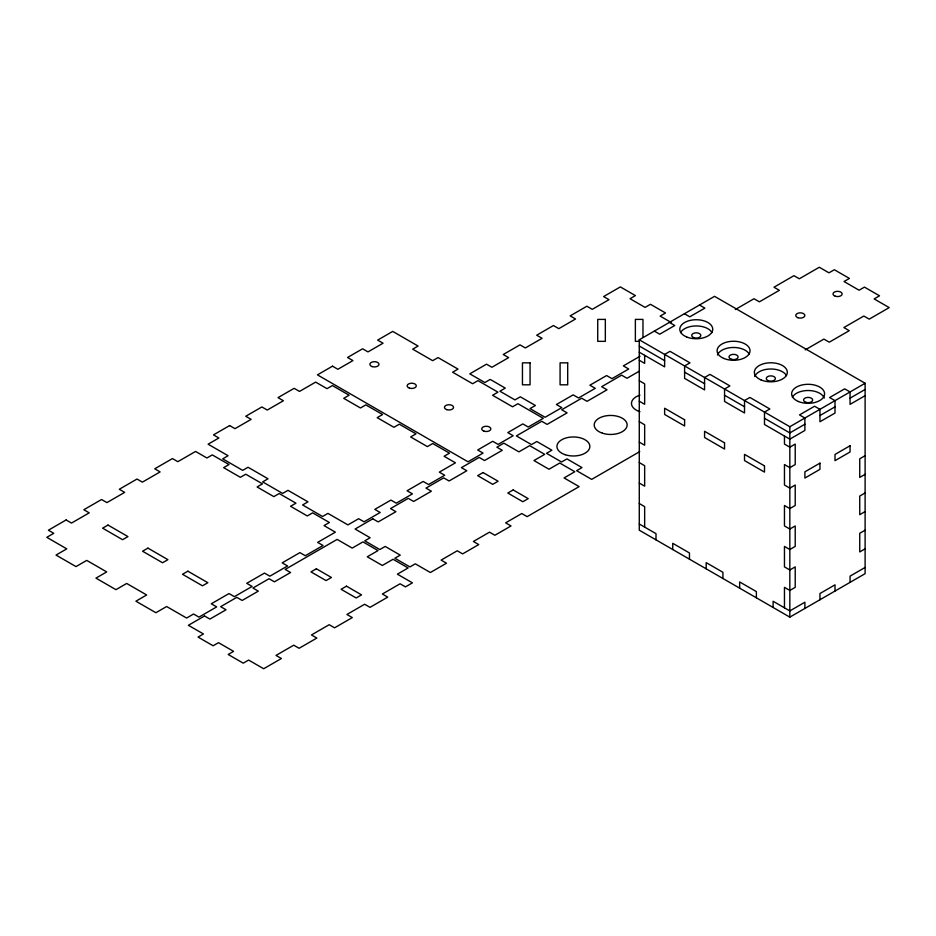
<?xml version="1.0" encoding="UTF-8"?>
<svg xmlns="http://www.w3.org/2000/svg" width="936" height="936" viewBox="0 0 936 936"><rect width="100%" height="100%" fill="white"/><g stroke="black" fill="none" stroke-linecap="round" stroke-linejoin="round"><path stroke-width="1.4" d="M639.276 339.791L714.554 296.338L865.11 383.257L865.11 573.663L789.832 617.128L639.276 530.197L639.276 339.791L789.832 426.722L865.11 383.257M640.06 356.242L623.341 365.894L628.711 369.006L611.98 378.659L606.61 375.558L589.879 385.211L595.261 388.323L578.53 397.975L573.148 394.875L556.417 404.527L561.799 407.64L545.068 417.292L530.01 408.599L535.392 405.499L520.334 396.805L514.964 399.906L499.906 391.213L505.276 388.112L490.23 379.419L484.848 382.531L469.79 373.838L486.521 364.174L491.903 367.275L508.622 357.622L503.252 354.522L519.983 344.857L525.353 347.958L542.084 338.305L536.702 335.205L553.433 325.541L558.815 328.653L575.535 318.989L570.164 315.888L586.895 306.224L592.266 309.336L608.997 299.672L603.615 296.572L620.346 286.907L635.404 295.601L630.033 298.713L645.079 307.394L650.462 304.294L665.519 312.987L660.137 316.087L671.428 322.616M735.287 309.547L754.006 298.736L759.388 301.837L779.36 290.312L773.978 287.212L793.95 275.675L799.332 278.776L819.304 267.251L828.98 272.832L834.35 269.732L849.408 278.425L844.038 281.525L859.084 290.219L864.466 287.118L879.524 295.811L874.142 298.912L889.2 307.605L869.228 319.141L863.846 316.029L843.874 327.565L849.256 330.665L829.284 342.202L823.902 339.089L805.182 349.9M639.487 371.065L627.003 378.273L621.633 375.16L601.661 386.697L607.031 389.797L587.059 401.333L581.689 398.221L561.717 409.757L567.087 412.858L547.115 424.394L541.745 421.282L516.391 435.919L531.449 444.612L536.831 441.511L551.877 450.204L546.507 453.305L561.565 461.998L566.935 458.897L581.993 467.59L576.611 470.691L591.669 479.384L639.744 451.62M804.89 424.23L789.832 432.923L764.49 418.298M819.948 415.549L835.006 406.856M850.052 398.163L865.11 389.47M865.11 395.671L850.052 404.364L850.052 391.95L844.682 388.849L829.624 397.543L835.006 400.643L835.006 413.057L819.948 421.75L819.948 409.336L814.566 406.236L799.508 414.917L804.89 418.029L804.89 430.443L789.832 439.136L764.49 424.499L764.49 412.086L769.86 408.985L749.888 397.449L744.518 400.55L744.518 412.975L724.546 401.439L724.546 389.025L729.916 385.913L709.944 374.388L704.574 377.489L704.574 389.914L684.602 378.378L684.602 365.964L689.972 362.852L670 351.328L664.63 354.428L664.63 366.853L639.276 352.217M865.11 455.692L859.739 458.804L859.739 477.43L865.11 474.318M865.11 492.944L859.739 496.057L859.739 514.683L865.11 511.571M865.11 530.197L859.739 533.309L859.739 551.936L865.11 548.824M865.11 567.45L850.052 576.143L850.052 582.356M639.171 341.347L635.368 341.347L635.368 319.398L642.973 319.398L642.973 336.96M699.496 305.031L704.878 308.131L689.82 316.824L684.438 313.724M669.392 322.417L674.762 325.517L659.704 334.21L654.334 331.098M639.276 346.004L664.63 360.641M684.602 372.165L704.574 383.701M724.546 395.226L744.518 406.762M639.276 360.266L644.658 363.367L644.658 355.317M639.276 380.73L644.658 383.83L644.658 404.293L639.276 401.193M639.276 421.656L644.658 424.768L644.658 445.232L639.276 442.131M639.276 462.595L644.658 465.695L644.658 486.17L639.276 483.058M639.276 503.521L644.658 506.633L644.658 527.097M639.276 523.996L656.007 533.649L656.007 539.861M835.006 591.049L835.006 584.836L819.948 593.529L819.948 599.742M804.89 608.435L804.89 602.222L789.832 610.915L773.101 601.263L773.101 607.464M789.832 426.722L789.832 617.128M784.462 436.036L784.462 444.085L789.832 447.186L795.214 444.085L795.214 464.548L789.832 467.649L784.462 464.548L784.462 485.012L789.832 488.112L795.214 485.012L795.214 505.475L789.832 508.587L784.462 505.475L784.462 525.95L789.832 529.051L795.214 525.95L795.214 546.413L789.832 549.514L784.462 546.413L784.462 566.877L789.832 569.989L795.214 566.877L795.214 587.34L789.832 590.452L784.462 587.34L784.462 607.815M756.382 597.811L756.382 591.599L739.651 581.946L739.651 588.147M722.92 578.495L722.92 572.282L706.189 562.63L706.189 568.831M689.458 559.178L689.458 552.965L672.738 543.313L672.738 549.514M639.955 411.746A16.474 9.512 0 0 1 631.472 403.428A16.474 9.512 0 0 1 639.955 395.109M717.432 355.025A16.474 9.512 0 0 1 732.712 347.478A16.474 9.512 0 0 1 749.256 354.089M680.577 332.561A16.474 9.512 0 0 1 696.279 325.939A16.474 9.512 0 0 1 711.968 332.561M754.708 376.553A16.474 9.512 0 0 1 770 368.995A16.474 9.512 0 0 1 786.532 375.617M792.418 397.133A16.474 9.512 0 0 1 808.95 390.523A16.474 9.512 0 0 1 824.242 398.069M66.117 519.971L48.391 530.197L53.773 533.309L46.8 537.334L66.772 548.859L56.02 555.071L75.992 566.596L86.744 560.395L106.716 571.919L95.963 578.132L115.935 589.668L126.688 583.456L146.659 594.98L135.907 601.193L155.879 612.729L166.631 606.516L186.603 618.041L193.576 614.016L198.947 617.128L216.672 606.891L211.302 603.79L229.016 593.553L234.398 596.665L252.123 586.427L246.741 583.327L264.467 573.089L269.849 576.19L287.574 565.964L282.192 562.852L299.918 552.626L305.3 555.727L323.025 545.489L317.643 542.389L335.369 532.163L324.02 525.599L329.39 522.499L312.659 512.846L307.289 515.947L290.558 506.282L295.94 503.182L279.209 493.529L273.827 496.63L257.096 486.966L262.478 483.865L245.747 474.213L240.376 477.313L223.645 467.661L229.016 464.548L212.296 454.896L206.914 457.996L195.565 451.445L177.84 461.682L172.458 458.57L154.744 468.807L160.114 471.908L142.389 482.145L137.019 479.033L119.293 489.271L124.663 492.371L106.938 502.609L101.568 499.508L83.842 509.734L89.224 512.846L71.499 523.072L66.117 519.971M229.624 425.576L213.49 434.889L218.86 437.99L208.108 444.202L228.08 455.727L222.709 458.839L242.681 470.363L248.052 467.263L268.024 478.787L262.653 481.9L282.625 493.424L287.995 490.324L307.967 501.848L302.597 504.96L322.569 516.485L327.939 513.384L347.911 524.909L358.663 518.708L364.045 521.808L380.18 512.495L374.798 509.395L390.932 500.081L396.302 503.182L412.437 493.869L407.055 490.768L423.189 481.455L428.571 484.555L444.705 475.242L439.323 472.142L455.458 462.829L444.097 456.277L449.479 453.164L432.748 443.512L427.378 446.612L410.647 436.96L416.017 433.848L399.298 424.195L393.916 427.296L377.185 417.643L382.567 414.531L365.836 404.878L360.465 407.979L343.734 398.326L349.105 395.214L332.385 385.562L327.003 388.662L315.654 382.11L299.52 391.423L294.138 388.323L278.015 397.636L283.386 400.737L267.263 410.05L261.881 406.949L245.747 416.263L251.129 419.363L234.994 428.676L229.624 425.576M332.502 366.175L317.444 374.868L468 461.787L483.058 453.094L477.676 449.994L492.734 441.301L498.116 444.401L513.162 435.72L507.792 432.607L522.85 423.914L528.22 427.027L543.278 418.334L517.924 403.697L512.554 406.797L492.582 395.273L497.952 392.161L477.98 380.636L472.61 383.737L452.638 372.212L458.02 369.1L438.048 357.575L432.666 360.676L412.694 349.151L418.076 346.039L392.722 331.402L377.664 340.096L383.046 343.208L367.988 351.901L362.606 348.789L347.56 357.482L352.93 360.582L337.873 369.275L332.502 366.175M107.991 525.061L102.621 528.161L122.593 539.698L127.963 536.597L107.991 525.061M147.935 548.122L142.564 551.222L162.536 562.758L167.907 559.658L147.935 548.122M187.879 571.182L182.508 574.283L202.48 585.819L207.85 582.718L187.879 571.182M204.528 615.982L188.393 625.295L203.451 633.976L198.069 637.088L213.127 645.782L218.509 642.669L233.567 651.362L228.185 654.475L243.243 663.168L248.613 660.055L263.671 668.749L281.397 658.523L276.015 655.411L293.74 645.185L299.122 648.285L316.848 638.048L311.466 634.947L329.191 624.71L334.573 627.822L352.299 617.584L346.917 614.484L364.642 604.246L370.024 607.347L387.738 597.121L382.368 594.021L400.093 583.783L405.464 586.884L412.437 582.859L397.379 574.166L408.131 567.965L393.085 559.272L382.321 565.473L367.275 556.791L378.027 550.579L362.969 541.885L352.217 548.098L337.159 539.405L285.176 569.416L290.558 572.516L274.423 581.829L269.053 578.729L252.919 588.042L258.301 591.142L242.167 600.456L236.785 597.355L220.662 606.668L226.032 609.769L209.898 619.082L204.528 615.982M372.809 518.825L355.083 529.051L370.141 537.744L364.759 540.844L379.817 549.537L385.199 546.437L400.245 555.13L394.875 558.23L409.933 566.923L415.303 563.823L430.361 572.516L446.495 563.203L441.113 560.102L457.248 550.789L462.618 553.89L478.752 544.577L473.382 541.476L489.505 532.163L494.887 535.263L511.021 525.95L505.639 522.85L521.773 513.536L527.144 516.637L579.127 486.626L564.069 477.933L574.821 471.721L559.763 463.027L549.011 469.24L533.953 460.547L544.717 454.346L529.659 445.653L518.907 451.854L503.849 443.161L496.876 447.186L502.258 450.298L484.532 460.524L479.15 457.423L461.425 467.661L466.807 470.761L449.081 480.987L443.699 477.886L425.985 488.124L431.356 491.224L413.63 501.462L408.26 498.35L390.534 508.587L395.905 511.688L378.179 521.925L372.809 518.825M316.368 568.784L310.986 571.896L326.044 580.589L331.426 577.477L316.368 568.784M483.058 472.551L477.676 475.652L492.734 484.345L498.116 481.244L483.058 472.551M346.484 586.17L341.102 589.282L356.16 597.975L361.53 594.863L346.484 586.17M513.162 489.937L507.792 493.038L522.85 501.731L528.22 498.631L513.162 489.937M819.948 463.144L804.89 471.838L804.89 478.05L819.948 469.357L819.948 463.144M850.052 445.758L835.006 454.451L835.006 460.664L850.052 451.971L850.052 445.758M605.335 319.398L597.73 319.398L597.73 341.347L605.335 341.347L605.335 319.398M530.057 362.852L522.452 362.852L522.452 384.813L530.057 384.813L530.057 362.852M567.696 362.852L560.091 362.852L560.091 384.813L567.696 384.813L567.696 362.852M684.602 419.773L664.63 408.236L664.63 414.449L684.602 425.985L684.602 419.773M724.546 442.833L704.574 431.297L704.574 437.51L724.546 449.046L724.546 442.833M764.49 465.894L744.518 454.37L744.518 460.57L764.49 472.107L764.49 465.894M798.022 317.749A4.563 2.632 0 0 0 804.866 315.467A4.563 2.632 0 0 0 798.022 313.186A4.563 2.632 0 0 0 798.022 317.749M835.298 296.232A4.563 2.632 0 0 0 842.143 293.951A4.563 2.632 0 0 0 835.298 291.669A4.563 2.632 0 0 0 835.298 296.232M446.718 409.64A4.563 2.632 0 0 0 453.562 407.359A4.563 2.632 0 0 0 446.718 405.077A4.563 2.632 0 0 0 446.718 409.64M484.006 431.168A4.563 2.632 0 0 0 490.85 428.887A4.563 2.632 0 0 0 484.006 426.605A4.563 2.632 0 0 0 484.006 431.168M409.441 388.124A4.563 2.632 0 0 0 416.286 385.843A4.563 2.632 0 0 0 409.441 383.561A4.563 2.632 0 0 0 409.441 388.124M372.154 366.596A4.563 2.632 0 0 0 378.998 364.315A4.563 2.632 0 0 0 372.154 362.033A4.563 2.632 0 0 0 372.154 366.596M602.433 433.192A16.474 9.512 0 0 0 627.143 424.956A16.474 9.512 0 0 0 602.433 416.719A16.474 9.512 0 0 0 602.433 433.192M565.157 454.709A16.474 9.512 0 0 0 589.867 446.472A16.474 9.512 0 0 0 565.157 438.235A16.474 9.512 0 0 0 565.157 454.709M723.891 358.465A16.474 9.512 0 0 0 749.947 351.749A16.474 9.512 0 0 0 726.839 342.085A16.474 9.512 0 0 0 723.891 358.465M686.603 336.948A16.474 9.512 0 0 0 712.659 330.221A16.474 9.512 0 0 0 689.551 320.557A16.474 9.512 0 0 0 686.603 336.948M761.167 379.993A16.474 9.512 0 0 0 787.223 373.277A16.474 9.512 0 0 0 764.115 363.601A16.474 9.512 0 0 0 761.167 379.993M798.443 401.521A16.474 9.512 0 0 0 824.499 394.793A16.474 9.512 0 0 0 801.391 385.129A16.474 9.512 0 0 0 798.443 401.521M731.273 359.26A4.563 2.632 0 0 0 738.118 356.979A4.563 2.632 0 0 0 731.273 354.697A4.563 2.632 0 0 0 731.273 359.26M693.599 337.58A4.563 2.632 0 0 0 700.807 335.72A4.563 2.632 0 0 0 694.407 333.04A4.563 2.632 0 0 0 693.599 337.58M768.152 380.636A4.563 2.632 0 0 0 775.371 378.764A4.563 2.632 0 0 0 768.971 376.096A4.563 2.632 0 0 0 768.152 380.636M805.837 402.305A4.563 2.632 0 0 0 812.682 400.023A4.563 2.632 0 0 0 805.837 397.741A4.563 2.632 0 0 0 805.837 402.305"/></g></svg>
